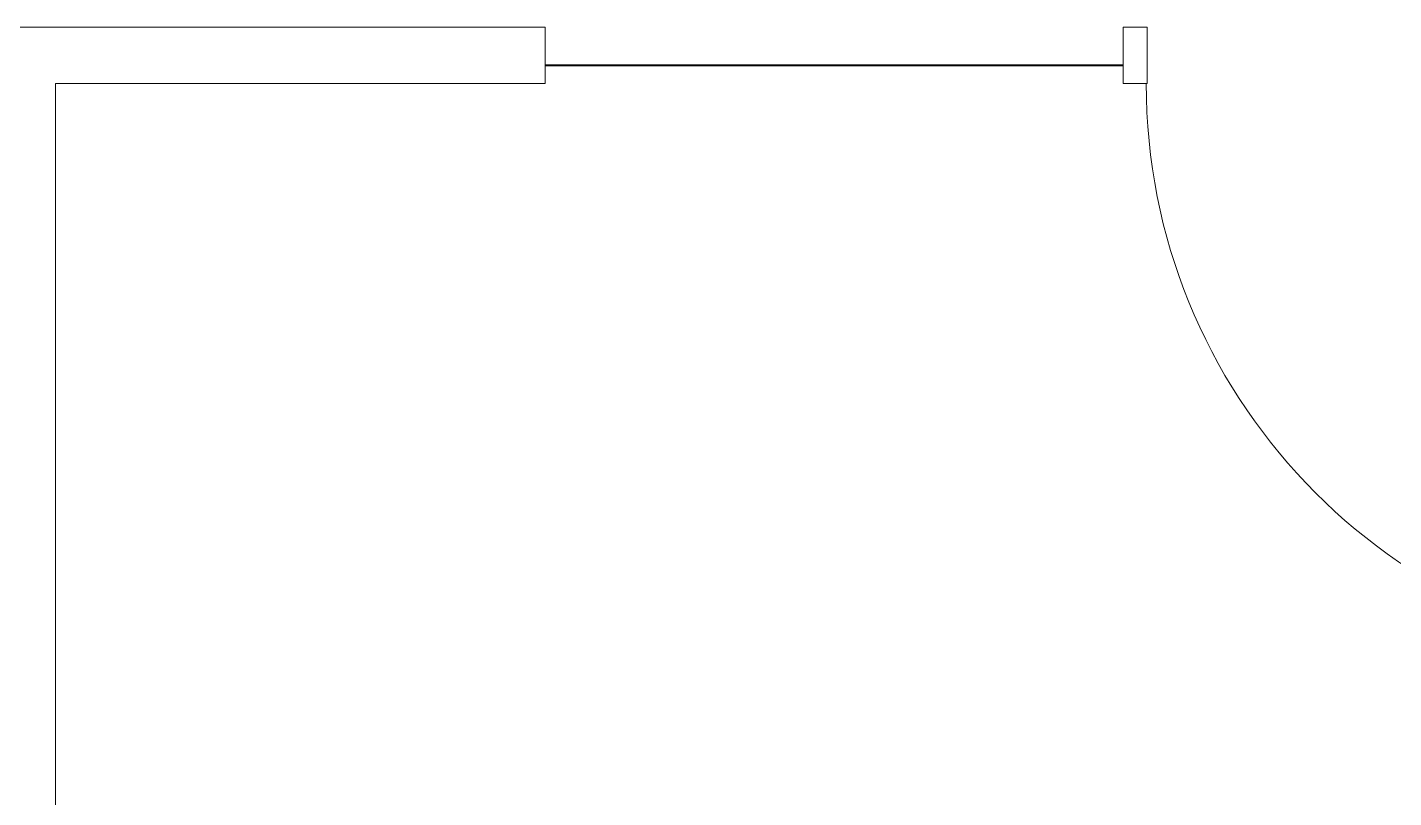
# Model space of a CAD drawing. Header units: inches. Extents: x 920 to 2661, y -647 to 1865.
# Drawn here: x 2382.3 to 2467.4, y 803.6 to 851.6 of the extents above; entities that cross this region are included whole.
import ezdxf

# ---------------------------------------------------------------- set-up
doc = ezdxf.new("R2010")
doc.units = ezdxf.units.IN
doc.header["$MEASUREMENT"] = 0
for name, color, linetype, lineweight in [('A-DOOR', 31, 'Continuous', 18), ('A-GLAZ', 151, 'Continuous', 18), ('I-WALL', 2, 'Continuous', 18)]:
    doc.layers.add(name, color=color, linetype=linetype, lineweight=lineweight)

# ---------------------------------------------------------------- blocks, each defined once
blk = doc.blocks.new('Single-Flush - 36_ x 84_-V11-FIRST FLOOR CONSTRUCTION')
at = {"layer": 'A-DOOR', "lineweight": 30}
for p, q in [((16.25, -1.75), (16.25, -37.774)), ((18, -1.75), (16.25, -1.75)), ((18, -1.75), (18, -37.774)), ((18, -37.774), (16.25, -37.774))]:
    blk.add_line(p, q, dxfattribs=at)
at = {"layer": 'A-DOOR', "lineweight": 9}
blk.add_arc((18, -1.75), 36.067, 180, 267.21884, dxfattribs=at)
blk = doc.blocks.new('Frameless opening with glazing - 36_ x 84_-4769100-FIRST FLOOR CONSTRUCTION')
at = {"layer": 'A-GLAZ', "lineweight": 40}
blk.add_line((-19.5, 0.625), (16.5, 0.625), dxfattribs=at)

msp = doc.modelspace()

# ---------------------------------------------------------------- linework, layer by layer
at = {"layer": 'I-WALL'}
for p, q in [((2414.52, 851.581), (2320.654, 851.581)), ((2414.52, 848.081), (2414.52, 851.581)), ((2452.02, 851.581), (2450.52, 851.581)), ((2450.52, 851.581), (2450.52, 848.081)), ((2452.02, 848.081), (2452.02, 851.581)), ((2384.02, 848.081), (2414.52, 848.081)), ((2384.02, 696.902), (2384.02, 848.081)), ((2450.52, 848.081), (2452.02, 848.081))]:
    msp.add_line(p, q, dxfattribs=at)

# ---------------------------------------------------------------- block references
at = {"layer": 'A-DOOR'}
msp.add_blockref('Single-Flush - 36_ x 84_-V11-FIRST FLOOR CONSTRUCTION', (2470.02, 849.831), dxfattribs=at)
at = {"layer": 'A-GLAZ', "rotation": 180}
msp.add_blockref('Frameless opening with glazing - 36_ x 84_-4769100-FIRST FLOOR CONSTRUCTION', (2431.02, 849.831), dxfattribs=at)

doc.saveas('drawing.dxf')
